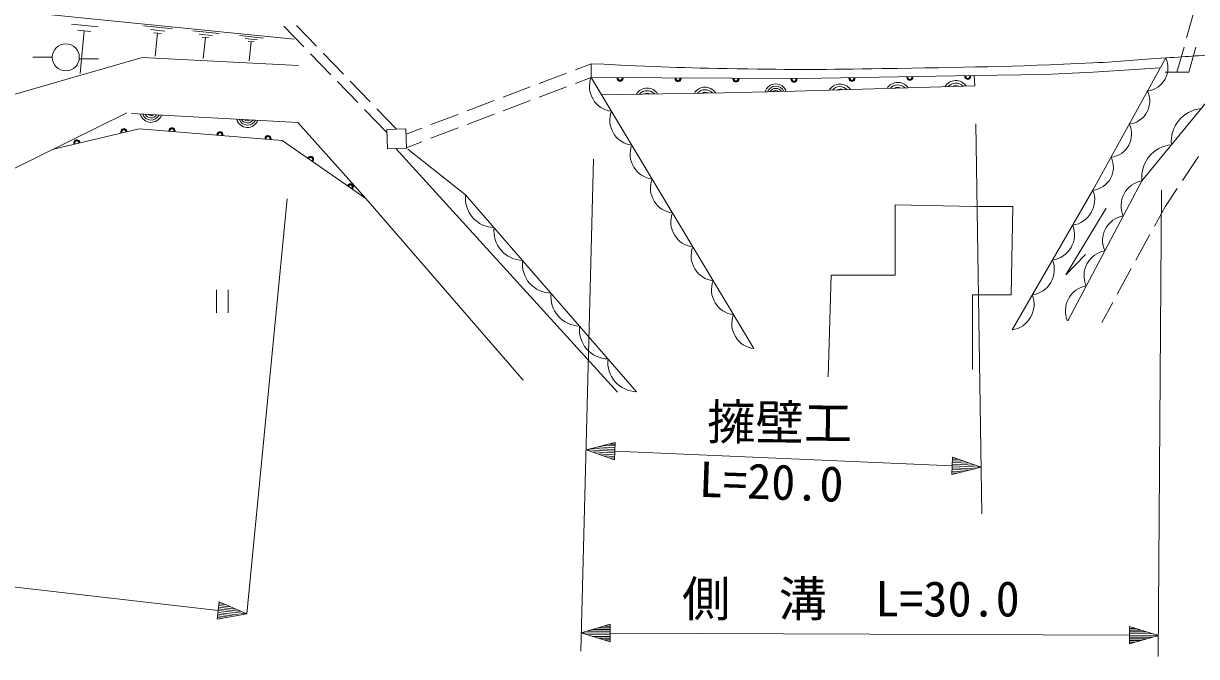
# Model space of a CAD drawing. Units: millimetres, scale not verified. Extents: x 40000 to 680000, y 20000 to 380000.
# Drawn here: x 128085 to 188821, y 238985 to 271739 of the extents above; entities that cross this region are included whole.
import ezdxf
from ezdxf.enums import TextEntityAlignment as Align

# ---------------------------------------------------------------- set-up
doc = ezdxf.new("R2010")
doc.units = ezdxf.units.MM
doc.header["$LTSCALE"] = 1000
doc.layers.add('M-BGD', color=7, linetype='Continuous', lineweight=13)
doc.layers.add('M-STR-HTXT', color=7, linetype='Continuous', lineweight=13)
doc.styles.add('ＭＳ ゴシック', font='')
doc.styles.get('ＭＳ ゴシック').set_extended_font_data('MS Gothic')

msp = doc.modelspace()

# ---------------------------------------------------------------- linework, layer by layer
at = {"layer": 'M-BGD'}
for p, q in [((124338, 272710), (142104, 270927)), ((188716, 272439), (188309, 270995)), ((130571, 271705), (131954, 271566)), ((134308, 271609), (135795, 271460)), ((141562, 271602), (142607, 270525)), ((142219, 271638), (143260, 270558)), ((130889, 271393), (131581, 271324)), ((131235, 271359), (131013, 269146)), ((134665, 271423), (135408, 271349)), ((134836, 271256), (135208, 271218)), ((135022, 271237), (134902, 270047)), ((136851, 271354), (138217, 271217)), ((137179, 271183), (137862, 271115)), ((137336, 271029), (137677, 270995)), ((137507, 271012), (137397, 269920)), ((139270, 271111), (140519, 270986)), ((139569, 270955), (140194, 270892)), ((139713, 270814), (140025, 270783)), ((139869, 270799), (139769, 269799)), ((188173, 270514), (187809, 269225)), ((188790, 270514), (188426, 269225)), ((134233, 269981), (127173, 267938)), ((129577, 269988), (128577, 269988)), ((130972, 269902), (131972, 269902)), ((142322, 269569), (134233, 269981)), ((142955, 270166), (144000, 269090)), ((143608, 270198), (144649, 269119)), ((156193, 269167), (154790, 268634)), ((157477, 269655), (156660, 269344)), ((157477, 269655), (157477, 268951)), ((177316, 269048), (180955, 269103)), ((180955, 269103), (183465, 269212)), ((183465, 269212), (186952, 269448)), ((187192, 269225), (187809, 269225)), ((187809, 269225), (188426, 269225)), ((144348, 268731), (145393, 267655)), ((144996, 268759), (146038, 267680)), ((154323, 268457), (152921, 267924)), ((156193, 268463), (154790, 267931)), ((157477, 268951), (156660, 268641)), ((157477, 268951), (165902, 254915)), ((177346, 268515), (168032, 268232)), ((177316, 269048), (177346, 268515)), ((164369, 268158), (158015, 268055)), ((168032, 268232), (164369, 268158)), ((145741, 267296), (146901, 266100)), ((146385, 267320), (147401, 266267)), ((152453, 267747), (151051, 267214)), ((154323, 267753), (152921, 267221)), ((127403, 264126), (133441, 267112)), ((133684, 267076), (142286, 266622)), ((150584, 267036), (149181, 266504)), ((152453, 267043), (151051, 266511)), ((142286, 266622), (145807, 262684)), ((148714, 266326), (147897, 266016)), ((150584, 266333), (149181, 265800)), ((148714, 265623), (147897, 265312)), ((158839, 252664), (147360, 265274)), ((147994, 265234), (150978, 262881)), ((188925, 264862), (188094, 263613)), ((187817, 263197), (187210, 262285)), ((145807, 262684), (153962, 253292)), ((150978, 262881), (159830, 252685)), ((184143, 262185), (182061, 258735)), ((187210, 262285), (186643, 261250)), ((186403, 260812), (185682, 259496)), ((182061, 258735), (183066, 259781)), ((185441, 259058), (184720, 257742)), ((138077, 257961), (138077, 256761)), ((138677, 257961), (138677, 256761)), ((177215, 253843), (177215, 257697)), ((184480, 257304), (183913, 256269))]:
    msp.add_line(p, q, dxfattribs=at)
for points in [[(179273, 255886), (183458, 263108), (187226, 269956)], [(190588, 269200), (185990, 263599), (182149, 256351)], [(157477, 268951), (168437, 268897), (177316, 269048)], [(145807, 262684), (141471, 265684), (134075, 266284), (129646, 265236)], [(177361, 262269), (173212, 262354), (173212, 258713), (169910, 258713), (169741, 253464)], [(177361, 262269), (179308, 262269), (179223, 257697), (177215, 257697)]]:
    msp.add_lwpolyline(points, dxfattribs=at)
msp.add_lwpolyline([(147925, 265296), (147886, 266286), (146896, 266247), (146935, 265257)], close=True, dxfattribs=at)
msp.add_circle((130277, 269988), 700, dxfattribs=at)
for centre, radius, start, end in [((186138, 269440), 1205, 276.97231, 25.37926), ((158687, 268484), 1297, 158.88201, 263.06085), ((158977, 268900), 156, 163.45699, 15.9774), ((158977, 268900), 125, 159.22988, 20.20451), ((158977, 268900), 100, 153.77272, 25.66168), ((158977, 268900), 100, 153.77272, 25.66168), ((158977, 268900), 100, 153.77272, 25.66168), ((158977, 268900), 100, 153.77272, 25.66168), ((161977, 268885), 156, 163.45699, 15.9774), ((161977, 268885), 125, 159.22988, 20.20451), ((161977, 268885), 100, 153.77272, 25.66168), ((161977, 268885), 100, 153.77272, 25.66168), ((161977, 268885), 100, 153.77272, 25.66168), ((161977, 268885), 100, 153.77272, 25.66168), ((164977, 268871), 156, 163.45699, 15.9774), ((164977, 268871), 125, 159.22988, 20.20451), ((164977, 268871), 100, 153.77272, 25.66168), ((164977, 268871), 100, 153.77272, 25.66168), ((164977, 268871), 100, 153.77272, 25.66168), ((164977, 268871), 100, 153.77272, 25.66168), ((167036, 268034), 578, 19.09323, 163.20272), ((167036, 268034), 462, 23.8001, 158.49584), ((167977, 268856), 156, 163.45699, 15.9774), ((167977, 268856), 125, 159.22988, 20.20451), ((167977, 268856), 100, 153.77272, 25.66168), ((167977, 268856), 100, 153.77272, 25.66168), ((167977, 268856), 100, 153.77272, 25.66168), ((167977, 268856), 100, 153.77272, 25.66168), ((170360, 267948), 654, 34.52372, 148.96556), ((170360, 267948), 523, 44.33496, 139.15432), ((170978, 268897), 156, 164.71338, 17.23379), ((170978, 268897), 125, 160.48627, 21.4609), ((170978, 268897), 100, 155.0291, 26.91806), ((170978, 268897), 100, 155.0291, 26.91806), ((170978, 268897), 100, 155.0291, 26.91806), ((170978, 268897), 100, 155.0291, 26.91806), ((173358, 268040), 654, 34.52372, 148.96556), ((173358, 268040), 523, 44.33496, 139.15432), ((173977, 268948), 156, 164.71338, 17.23379), ((173977, 268948), 125, 160.48627, 21.4609), ((173977, 268948), 100, 155.0291, 26.91806), ((173977, 268948), 100, 155.0291, 26.91806), ((173977, 268948), 100, 155.0291, 26.91806), ((173977, 268948), 100, 155.0291, 26.91806), ((176357, 268131), 654, 34.52372, 148.96556), ((176357, 268131), 523, 44.33496, 139.15432), ((176357, 268131), 392, 66.21141, 117.27787), ((176977, 268999), 156, 164.71338, 17.23379), ((176977, 268999), 125, 160.48627, 21.4609), ((176977, 268999), 100, 155.0291, 26.91806), ((176977, 268999), 100, 155.0291, 26.91806), ((176977, 268999), 100, 155.0291, 26.91806), ((176977, 268999), 100, 155.0291, 26.91806), ((160376, 267739), 654, 33.70619, 148.14803), ((160376, 267739), 523, 43.51743, 138.33679), ((160376, 267739), 392, 65.39388, 116.46034), ((163375, 267788), 654, 33.70619, 148.14803), ((163375, 267788), 523, 43.51743, 138.33679), ((163375, 267788), 392, 65.39388, 116.46034), ((167036, 268034), 347, 32.04612, 150.24982), ((167036, 268034), 231, 51.52614, 130.76981), ((170360, 267948), 392, 66.21141, 117.27787), ((173358, 268040), 392, 66.21141, 117.27787), ((185195, 267728), 1205, 276.97231, 25.37926), ((189223, 265633), 1709, 95.64182, 185.59832), ((134692, 267201), 578, 194.92471, 339.0342), ((134692, 267201), 462, 199.63158, 334.32732), ((134692, 267201), 347, 207.8776, 326.0813), ((134692, 267201), 231, 227.35762, 306.60129), ((139685, 266938), 578, 194.92471, 339.0342), ((139685, 266938), 462, 199.63158, 334.32732), ((139685, 266938), 347, 207.8776, 326.0813), ((139685, 266938), 231, 227.35762, 306.60129), ((159740, 266730), 1297, 158.88201, 263.06085), ((133280, 266141), 156, 357.06051, 209.58092), ((133280, 266141), 125, 352.8334, 213.80803), ((133280, 266141), 100, 347.37624, 219.2652), ((133280, 266141), 100, 347.37624, 219.2652), ((133280, 266141), 100, 347.37624, 219.2652), ((133280, 266141), 100, 347.37624, 219.2652), ((135766, 266191), 156, 339.09866, 191.61906), ((135766, 266191), 125, 334.87154, 195.84617), ((135766, 266191), 100, 329.41438, 201.30334), ((135766, 266191), 100, 329.41438, 201.30334), ((135766, 266191), 100, 329.41438, 201.30334), ((135766, 266191), 100, 329.41438, 201.30334), ((138258, 265989), 156, 339.09866, 191.61906), ((138258, 265989), 125, 334.87154, 195.84617), ((138258, 265989), 100, 329.41438, 201.30334), ((138258, 265989), 100, 329.41438, 201.30334), ((138258, 265989), 100, 329.41438, 201.30334), ((138258, 265989), 100, 329.41438, 201.30334), ((184253, 266016), 1205, 276.97231, 25.37926), ((130847, 265565), 156, 357.06051, 209.58092), ((130847, 265565), 125, 352.8334, 213.80803), ((130847, 265565), 100, 347.37624, 219.2652), ((130847, 265565), 100, 347.37624, 219.2652), ((130847, 265565), 100, 347.37624, 219.2652), ((130847, 265565), 100, 347.37624, 219.2652), ((140750, 265787), 156, 339.09866, 191.61906), ((140750, 265787), 125, 334.87154, 195.84617), ((140750, 265787), 100, 329.41438, 201.30334), ((140750, 265787), 100, 329.41438, 201.30334), ((140750, 265787), 100, 329.41438, 201.30334), ((140750, 265787), 100, 329.41438, 201.30334), ((160793, 264975), 1297, 158.88201, 263.06085), ((187691, 263766), 1709, 95.64182, 185.59832), ((142954, 264711), 156, 309.05985, 161.58026), ((142954, 264711), 125, 304.83274, 165.80737), ((142954, 264711), 100, 299.37558, 171.26454), ((142954, 264711), 100, 299.37558, 171.26454), ((142954, 264711), 100, 299.37558, 171.26454), ((142954, 264711), 100, 299.37558, 171.26454), ((183311, 264304), 1205, 276.97231, 25.37926), ((161846, 263221), 1297, 158.88201, 263.06085), ((186218, 262317), 1302, 100.08723, 204.06428), ((145009, 263289), 156, 309.05985, 161.58026), ((145009, 263289), 125, 304.83274, 165.80737), ((145009, 263289), 100, 299.37558, 171.26454), ((145009, 263289), 100, 299.37558, 171.26454), ((145009, 263289), 100, 299.37558, 171.26454), ((145009, 263289), 100, 299.37558, 171.26454), ((182209, 262626), 1339, 278.70512, 21.12358), ((152483, 262697), 1516, 173.04751, 268.87943), ((162899, 261466), 1297, 158.88201, 263.06085), ((185258, 260505), 1302, 100.08723, 204.06428), ((153958, 260998), 1516, 173.04751, 268.87943), ((181163, 260820), 1339, 278.70512, 21.12358), ((163952, 259712), 1297, 158.88201, 263.06085), ((184298, 258693), 1302, 100.08723, 204.06428), ((155433, 259299), 1516, 173.04751, 268.87943), ((180117, 259015), 1339, 278.70512, 21.12358), ((165005, 257957), 1297, 158.88201, 263.06085), ((183337, 256881), 1302, 100.08723, 204.06428), ((156909, 257599), 1516, 173.04751, 268.87943), ((179071, 257209), 1339, 278.70512, 21.12358), ((166058, 256203), 1297, 158.88201, 263.06085), ((158384, 255900), 1516, 173.04751, 268.87943), ((159859, 254200), 1516, 173.04751, 268.87943)]:
    msp.add_arc(centre, radius, start, end, dxfattribs=at)
msp.add_open_spline([(157477, 269655), (161121, 269488), (162084, 269444), (165039, 269395), (167971, 269346), (169614, 269351), (172546, 269402), (176808, 269476), (179197, 269494), (183454, 269701), (184929, 269773), (185753, 269857), (187226, 269956), (188511, 270042), (188913, 270069), (190517, 270177)], degree=3, knots=[0, 0, 0, 0, 1, 1, 1, 2, 2, 2, 3, 3, 3, 4, 4, 4, 5, 5, 5, 5], dxfattribs=at)
at = {"layer": 'M-STR-HTXT'}
for p, q in [((177396, 266546), (177711, 246364)), ((157602, 264714), (156941, 239269)), ((187006, 263112), (186838, 238985)), ((141733, 262668), (139654, 241187)), ((157211, 249673), (158729, 250058)), ((157211, 249673), (158690, 249158)), ((157211, 249673), (158710, 249608)), ((158714, 249698), (157515, 249750)), ((157818, 249827), (158718, 249788)), ((158722, 249878), (158122, 249904)), ((158426, 249981), (158725, 249968)), ((158690, 249158), (158729, 250058)), ((158706, 249518), (157507, 249570)), ((157803, 249467), (158702, 249428)), ((158698, 249338), (158098, 249364)), ((158394, 249261), (158694, 249248)), ((158710, 249608), (176175, 248844)), ((176194, 249294), (176155, 248395)), ((177082, 248985), (176182, 249024)), ((176186, 249114), (176786, 249088)), ((176490, 249191), (176190, 249204)), ((177673, 248779), (176194, 249294)), ((74287, 248775), (138164, 241360)), ((177673, 248779), (176155, 248395)), ((176459, 248472), (176159, 248485)), ((176163, 248575), (176762, 248548)), ((177066, 248625), (176167, 248664)), ((176171, 248754), (177369, 248702)), ((177673, 248779), (176175, 248844)), ((176178, 248934), (177377, 248882)), ((138216, 241807), (138112, 240913)), ((139654, 241187), (138216, 241807)), ((139654, 241187), (138112, 240913)), ((139037, 241077), (138143, 241181)), ((138154, 241270), (139346, 241132)), ((139654, 241187), (138164, 241360)), ((138174, 241449), (139366, 241311)), ((139079, 241435), (138185, 241539)), ((138195, 241628), (138791, 241559)), ((138504, 241683), (138206, 241717)), ((138421, 240968), (138123, 241002)), ((138133, 241092), (138729, 241022)), ((156965, 240208), (158467, 240651)), ((158167, 240562), (158467, 240561)), ((158463, 239751), (158467, 240651)), ((185348, 240533), (185344, 239633)), ((186846, 240076), (185348, 240533)), ((156965, 240208), (158463, 239751)), ((156965, 240208), (158465, 240201)), ((158465, 240291), (157265, 240296)), ((158465, 240111), (157265, 240116)), ((157564, 240025), (158464, 240021)), ((157566, 240385), (158466, 240381)), ((158464, 239931), (157864, 239934)), ((158466, 240471), (157866, 240474)), ((158465, 240201), (185346, 240083)), ((186846, 240076), (185344, 239633)), ((185345, 239993), (186545, 239987)), ((185346, 240173), (186546, 240167)), ((186846, 240076), (185346, 240083)), ((185647, 240441), (185347, 240443)), ((185347, 240353), (185947, 240350)), ((186246, 240259), (185347, 240263)), ((158163, 239842), (158463, 239841)), ((185644, 239721), (185344, 239723)), ((186245, 239899), (185345, 239903)), ((185345, 239813), (185945, 239810))]:
    msp.add_line(p, q, dxfattribs=at)

# ---------------------------------------------------------------- texts
at = {"layer": 'M-STR-HTXT', "style": 'ＭＳ ゴシック'}
for s, rotation, p in [('擁壁工', 359.362, (167224, 249630)), ('L=20.0', 357.945, (166751, 246569))]:
    msp.add_text(s, height=1833, rotation=rotation, dxfattribs=at).set_placement(p, align=Align.BOTTOM_CENTER)
msp.add_text('側\u3000溝\u3000L=30.0', height=1833, dxfattribs=at).set_placement((170925, 240506), align=Align.BOTTOM_CENTER)

doc.saveas('drawing.dxf')
